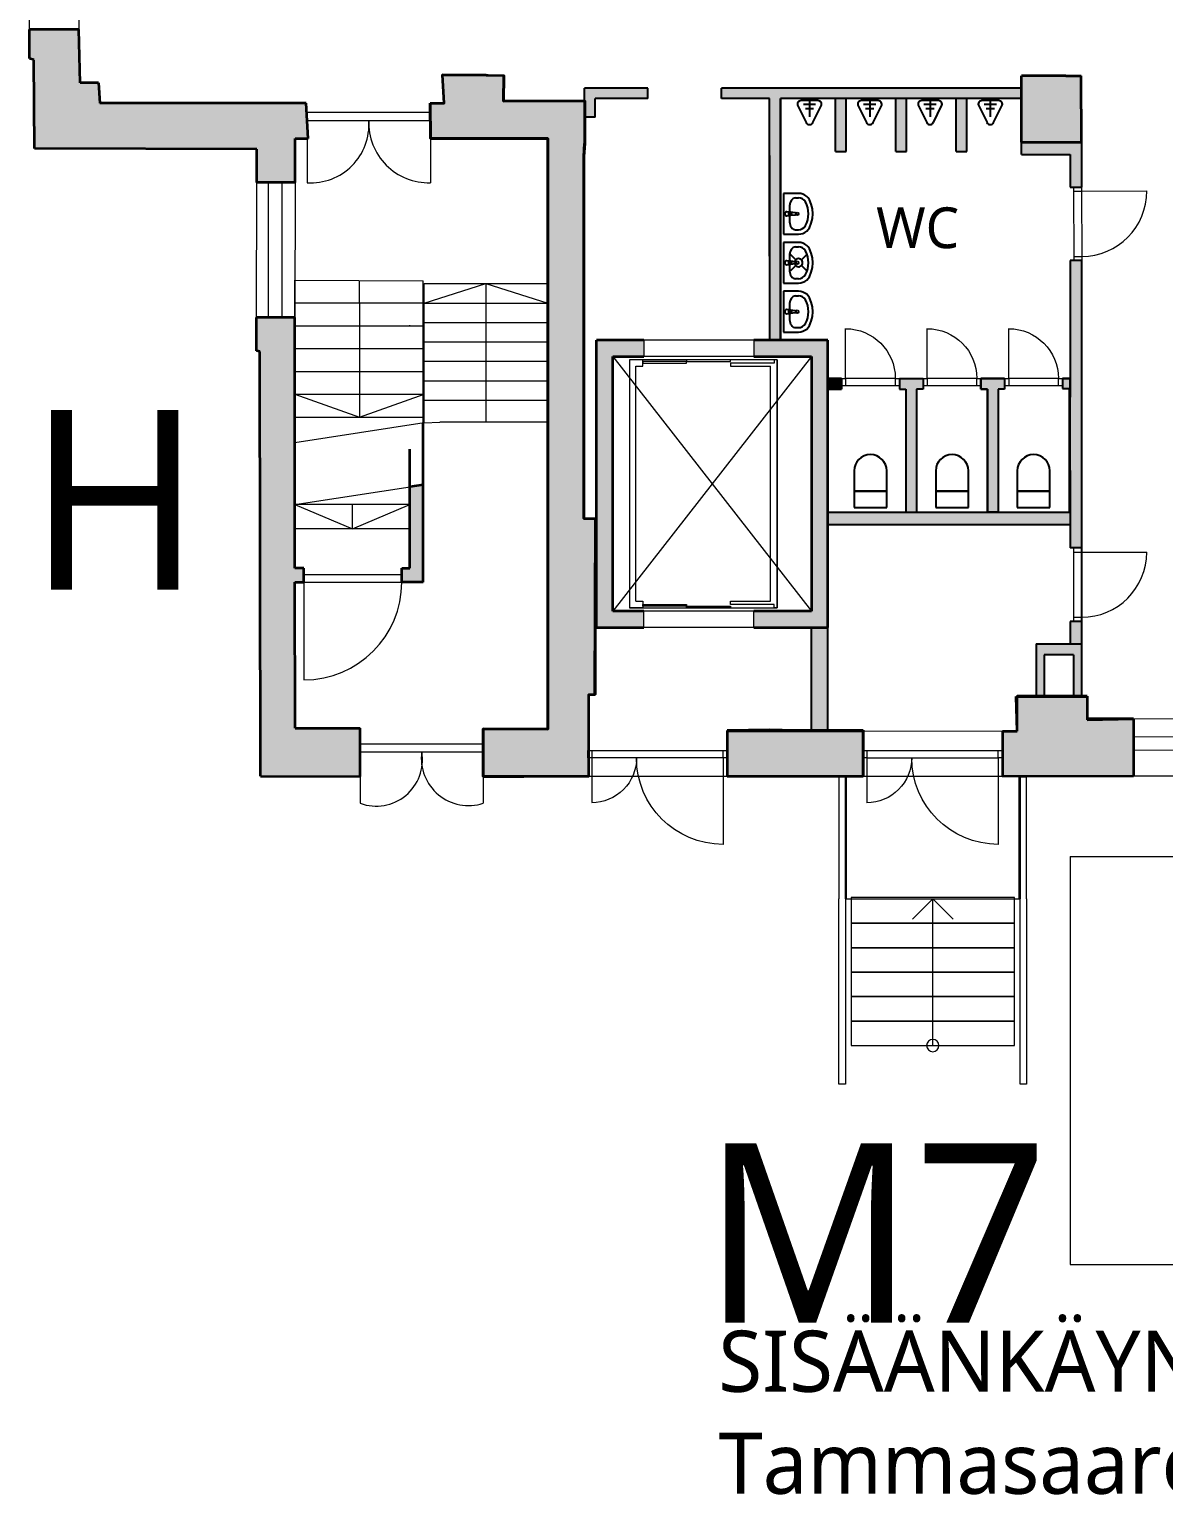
# Model space of a CAD drawing. Header units: millimetres. Extents: x -2569 to 735611, y -420503 to 265310.
# Drawn here: x 313245 to 327153, y 2596 to 20561 of the extents above; entities that cross this region are included whole.
import ezdxf

# ---------------------------------------------------------------- set-up
doc = ezdxf.new("R2010")
doc.units = ezdxf.units.MM
for name, color, linetype, lineweight in [('02 IKKUNAT', 130, 'Continuous', 13), ('02 KAIDE', 6, 'Continuous', 13), ('02 KANTAVA', 24, 'Continuous', 35), ('02 KANTAVA _väri', 2, 'Continuous', 35), ('02 OVET', 5, 'Continuous', 13), ('02 RAPUT_HISSI', 1, 'Continuous', 5), ('02 SEINALINJA', 151, 'Continuous', 13), ('02 VÄLISEINÄ', 21, 'Continuous', 25), ('02 VÄLISEINÄ _väri', 21, 'Continuous', 25), ('03 Rappukirjain', 7, 'Continuous', 18), ('03 Rappukirjain Tapahtumatila', 1, 'Continuous', 18), ('10 AP1', 7, 'Continuous', 13)]:
    doc.layers.add(name, color=color, linetype=linetype, lineweight=lineweight)
doc.layers.add('02 SANITEETTIKALUSTEET', color=7, linetype='Continuous')
doc.layers.add('03 TEKSTIT', color=7, linetype='Continuous')
doc.layers.add('02 SIJAINTI', color=7, linetype='Continuous', lineweight=20, true_color=0xe81748)
doc.styles.get("Standard").update_dxf_attribs({"font": ''})
doc.styles.get('Standard').set_extended_font_data('Roboto')

msp = doc.modelspace()

# ---------------------------------------------------------------- hatches: boundary and pattern name
at = {"layer": '02 KANTAVA _väri'}
h = msp.add_hatch(color=256, dxfattribs=at)
h.dxf.hatch_style = 1
h.paths.add_polyline_path([(316653, 19424), (316640, 19657), (314111, 19656), (314095, 19904), (313868, 19905), (313854, 20560), (313248, 20560), (313249, 20202), (313299, 20187), (313308, 19100), (316036, 19092), (316035, 18683), (316504, 18683), (316504, 19223), (316653, 19223)])
h = msp.add_hatch(color=256, dxfattribs=at)
h.dxf.hatch_style = 1
h.paths.add_polyline_path([(320051, 19686), (319054, 19683), (319058, 19996), (318866, 20003), (318307, 20005), (318329, 19660), (318158, 19660), (318162, 19227), (319601, 19227), (319601, 11984), (318806, 11988), (318808, 11403), (320098, 11403), (320098, 12407), (320178, 12408), (320183, 14562), (320041, 14566), (320041, 19006), (320051, 19165)])
h = msp.add_hatch(color=256, dxfattribs=at)
h.dxf.hatch_style = 1
h.paths.add_polyline_path([(326138, 19994), (325950, 19995), (325570, 19995), (325409, 19995), (325409, 19180), (326144, 19180)])
h = msp.add_hatch(color=256, dxfattribs=at)
h.dxf.hatch_style = 1
h.paths.add_polyline_path([(316502, 13785), (316612, 13785), (316612, 13955), (316502, 13955), (316502, 17029), (316031, 17029), (316029, 16618), (316070, 16609), (316081, 11404), (317303, 11402), (317303, 11995), (316503, 11995)])
h = msp.add_hatch(color=256, dxfattribs=at)
h.dxf.hatch_style = 1
h.paths.add_polyline_path([(320778, 16749), (320201, 16749), (320201, 13229), (320778, 13229), (320778, 13429), (320401, 13429), (320401, 16549), (320778, 16549)])
h = msp.add_hatch(color=256, dxfattribs=at)
h.dxf.hatch_style = 1
h.paths.add_polyline_path([(323036, 16749), (322128, 16749), (322128, 16549), (322836, 16549), (322836, 13429), (322128, 13429), (322128, 13229), (323036, 13229)])
msp.add_hatch(color=256, dxfattribs=at).paths.add_polyline_path([(318072, 14978), (317912, 14953), (317912, 13955), (317812, 13955), (317812, 13785), (318072, 13785)])
h = msp.add_hatch(color=256, dxfattribs=at)
h.dxf.hatch_style = 1
h.paths.add_polyline_path([(326783, 12108), (326216, 12108), (326216, 12384), (325357, 12384), (325357, 11957), (325177, 11957), (325177, 11402), (326783, 11403)])
h = msp.add_hatch(color=256, dxfattribs=at)
h.dxf.hatch_style = 1
h.paths.add_polyline_path([(323464, 11957), (321800, 11957), (321800, 11400), (323262, 11401), (323262, 11402), (323464, 11402)])
at = {"layer": '02 VÄLISEINÄ _väri'}
h = msp.add_hatch(color=256, dxfattribs=at)
h.dxf.hatch_style = 1
h.paths.add_polyline_path([(320830, 19841), (320053, 19841), (320053, 19483), (320183, 19483), (320183, 19711), (320830, 19711)])
h = msp.add_hatch(color=256, dxfattribs=at)
h.dxf.hatch_style = 1
h.paths.add_polyline_path([(321730, 19841), (321730, 19741), (321730, 19711), (322321, 19711), (322321, 19014), (322321, 18380), (322321, 16749), (322456, 16749), (322456, 17781), (322456, 19711), (325411, 19711), (325411, 19841)])
h.paths.add_polyline_path([(322321, 16777), (322321, 16819), (322321, 17794), (322321, 17752)], flags=17)
h = msp.add_hatch(color=256, dxfattribs=at)
h.dxf.hatch_style = 1
h.paths.add_polyline_path([(323260, 19711), (323130, 19711), (323130, 19061), (323260, 19061)])
h = msp.add_hatch(color=256, dxfattribs=at)
h.dxf.hatch_style = 1
h.paths.add_polyline_path([(323999, 19711), (323869, 19711), (323869, 19061), (323999, 19061)])
h = msp.add_hatch(color=256, dxfattribs=at)
h.dxf.hatch_style = 1
h.paths.add_polyline_path([(324738, 19711), (324608, 19711), (324608, 19061), (324738, 19061)])
h = msp.add_hatch(color=256, dxfattribs=at)
h.dxf.hatch_style = 1
h.paths.add_polyline_path([(326146, 19176), (326146, 19177), (325411, 19176), (325411, 19026), (326008, 19026), (326008, 18626), (326146, 18626), (326146, 18626)])
h = msp.add_hatch(color=256, dxfattribs=at)
h.dxf.hatch_style = 1
h.paths.add_polyline_path([(326146, 17726), (326050, 17726), (326050, 17726), (326008, 17726), (326008, 16051), (326008, 14643), (326008, 14202), (326146, 14202), (326146, 16051)])
h = msp.add_hatch(color=256, dxfattribs=at)
h.dxf.hatch_style = 1
h.paths.add_polyline_path([(323203, 16281), (323036, 16281), (323036, 16151), (323203, 16151)])
h = msp.add_hatch(color=256, dxfattribs=at)
h.dxf.hatch_style = 1
h.paths.add_polyline_path([(324123, 16151), (324203, 16151), (324203, 16281), (323913, 16281), (323913, 16151), (323993, 16151), (323993, 14643), (324123, 14643)])
h = msp.add_hatch(color=256, dxfattribs=at)
h.dxf.hatch_style = 1
h.paths.add_polyline_path([(325203, 16281), (324913, 16281), (324913, 16151), (324993, 16151), (324993, 14643), (325123, 14643), (325123, 16151), (325203, 16151)])
h = msp.add_hatch(color=256, dxfattribs=at)
h.dxf.hatch_style = 1
h.paths.add_polyline_path([(326008, 16281), (325913, 16281), (325913, 16159), (325993, 16159), (325993, 14643), (326008, 14643)])
h = msp.add_hatch(color=256, dxfattribs=at)
h.dxf.hatch_style = 1
h.paths.add_polyline_path([(326008, 14643), (323036, 14643), (323036, 14488), (326008, 14488)])
h = msp.add_hatch(color=256, dxfattribs=at)
h.dxf.hatch_style = 1
h.paths.add_polyline_path([(326146, 13302), (326008, 13302), (326008, 13026), (326146, 13026)])
h = msp.add_hatch(color=256, dxfattribs=at)
h.dxf.hatch_style = 1
h.paths.add_polyline_path([(323035, 13229), (322833, 13229), (322833, 11957), (323035, 11957)])
h = msp.add_hatch(color=256, dxfattribs=at)
h.dxf.hatch_style = 1
h.paths.add_polyline_path([(326146, 13026), (325588, 13026), (325588, 12384), (325687, 12384), (325687, 12892), (326046, 12892), (326046, 12384), (326146, 12384), (326146, 12892)])

# ---------------------------------------------------------------- linework, layer by layer
at = {"layer": '02 IKKUNAT', "linetype": 'Continuous'}
for p, q in [((316174, 18683), (316174, 17029)), ((316339, 18683), (316339, 17029)), ((316504, 18683), (316502, 17029)), ((326785, 11888), (328533, 11898)), ((326786, 11723), (328534, 11733))]:
    msp.add_line(p, q, dxfattribs=at)
at = {"layer": '02 KAIDE', "linetype": 'Continuous', "lineweight": 9}
for p, q in [((323251, 11392), (323171, 11392)), ((323171, 11392), (323171, 9902)), ((323251, 9902), (323251, 11392)), ((325472, 11392), (325392, 11392)), ((325392, 11392), (325392, 9902)), ((325472, 9902), (325472, 11392)), ((323171, 7629), (323171, 9902)), ((323251, 9902), (323251, 7629)), ((325392, 7629), (325392, 9902)), ((325472, 9902), (325472, 7629)), ((323251, 7629), (323171, 7629)), ((325472, 7629), (325392, 7629))]:
    msp.add_line(p, q, dxfattribs=at)
at = {"layer": '02 KANTAVA'}
for p, q in [((313249, 20202), (313248, 20560)), ((313854, 20560), (313248, 20560)), ((313249, 20202), (313248, 20560)), ((313854, 20560), (313248, 20560)), ((313249, 20202), (313248, 20560)), ((313854, 20560), (313248, 20560)), ((313249, 20202), (313248, 20560)), ((313854, 20560), (313248, 20560)), ((313249, 20202), (313248, 20560)), ((313854, 20560), (313248, 20560)), ((313868, 19905), (313854, 20560)), ((313868, 19905), (313854, 20560)), ((313868, 19905), (313854, 20560)), ((313868, 19905), (313854, 20560)), ((313868, 19905), (313854, 20560)), ((313299, 20187), (313249, 20202)), ((313299, 20187), (313249, 20202)), ((313299, 20187), (313249, 20202)), ((313299, 20187), (313249, 20202)), ((313299, 20187), (313249, 20202)), ((313308, 19100), (313299, 20187)), ((313308, 19100), (313299, 20187)), ((313308, 19100), (313299, 20187)), ((313308, 19100), (313299, 20187)), ((313308, 19100), (313299, 20187)), ((318331, 19657), (318309, 20002)), ((318467, 20000), (318309, 20002)), ((318467, 20000), (318309, 20002)), ((318331, 19657), (318309, 20002)), ((318331, 19657), (318309, 20002)), ((318467, 20000), (318309, 20002)), ((318467, 20000), (318309, 20002)), ((318331, 19657), (318309, 20002)), ((318847, 20000), (318467, 20000)), ((318847, 20000), (318467, 20000)), ((318847, 20000), (318467, 20000)), ((318847, 20000), (318467, 20000)), ((318847, 20000), (319060, 19993)), ((318847, 20000), (319060, 19993)), ((318847, 20000), (319060, 19993)), ((318847, 20000), (319060, 19993)), ((319060, 19993), (319056, 19680)), ((319060, 19993), (319056, 19680)), ((319060, 19993), (319056, 19680)), ((319060, 19993), (319056, 19680)), ((325411, 19176), (325411, 19991)), ((325572, 19991), (325411, 19991)), ((325572, 19991), (325411, 19991)), ((325411, 19176), (325411, 19991)), ((325572, 19991), (325411, 19991)), ((325411, 19176), (325411, 19991)), ((325572, 19991), (325411, 19991)), ((325411, 19176), (325411, 19991)), ((325572, 19991), (325411, 19991)), ((325411, 19176), (325411, 19991)), ((325952, 19991), (325572, 19991)), ((325952, 19991), (325572, 19991)), ((325952, 19991), (325572, 19991)), ((325952, 19991), (325572, 19991)), ((325952, 19991), (325572, 19991)), ((325952, 19991), (326140, 19990)), ((325952, 19991), (326140, 19990)), ((325952, 19991), (326140, 19990)), ((325952, 19991), (326140, 19990)), ((325952, 19991), (326140, 19990)), ((326146, 19176), (326140, 19990)), ((326146, 19176), (326140, 19990)), ((326146, 19176), (326140, 19990)), ((326146, 19176), (326140, 19990)), ((326146, 19176), (326140, 19990)), ((314095, 19904), (313868, 19905)), ((314095, 19904), (313868, 19905)), ((314095, 19904), (313868, 19905)), ((314095, 19904), (313868, 19905)), ((314095, 19904), (313868, 19905)), ((314095, 19904), (314111, 19656)), ((314095, 19904), (314111, 19656)), ((314095, 19904), (314111, 19656)), ((314095, 19904), (314111, 19656)), ((314095, 19904), (314111, 19656)), ((316640, 19657), (314111, 19656)), ((316640, 19657), (314111, 19656)), ((316640, 19657), (314111, 19656)), ((316640, 19657), (314111, 19656)), ((316640, 19657), (314111, 19656)), ((316664, 19223), (316640, 19657)), ((316664, 19223), (316640, 19657)), ((316664, 19223), (316640, 19657)), ((318160, 19657), (318331, 19657)), ((318160, 19657), (318164, 19223)), ((318160, 19657), (318164, 19223)), ((318160, 19657), (318331, 19657)), ((318160, 19657), (318331, 19657)), ((318160, 19657), (318164, 19223)), ((318160, 19657), (318164, 19223)), ((318160, 19657), (318331, 19657)), ((320053, 19683), (319056, 19680)), ((320053, 19683), (319056, 19680)), ((320053, 19683), (319056, 19680)), ((320053, 19683), (319056, 19680)), ((320053, 19683), (320053, 19162)), ((320053, 19683), (320053, 19162)), ((320053, 19683), (320053, 19162)), ((320053, 19683), (320053, 19162)), ((316504, 18683), (316504, 19223)), ((316504, 19223), (316664, 19223)), ((316504, 18683), (316504, 19223)), ((316504, 19223), (316664, 19223)), ((316504, 18683), (316504, 19223)), ((316504, 19223), (316664, 19223)), ((316504, 18683), (316504, 19223)), ((316504, 19223), (316664, 19223)), ((316504, 18683), (316504, 19223)), ((316504, 19223), (316664, 19223)), ((318164, 19223), (319604, 19223)), ((318164, 19223), (319604, 19223)), ((318164, 19223), (319604, 19223)), ((318164, 19223), (319604, 19223)), ((319604, 19223), (319603, 11981)), ((319604, 19223), (319603, 11981)), ((319604, 19223), (319603, 11981)), ((319604, 19223), (319603, 11981)), ((316036, 19092), (313308, 19100)), ((316036, 19092), (313308, 19100)), ((316036, 19092), (313308, 19100)), ((316036, 19092), (313308, 19100)), ((316036, 19092), (313308, 19100)), ((316035, 18683), (316036, 19092)), ((316035, 18683), (316036, 19092)), ((316035, 18683), (316036, 19092)), ((316035, 18683), (316036, 19092)), ((316035, 18683), (316036, 19092)), ((320043, 19002), (320053, 19162)), ((320043, 19002), (320053, 19162)), ((320043, 19002), (320053, 19162)), ((320043, 19002), (320053, 19162)), ((325411, 19176), (326146, 19177)), ((325411, 19176), (326146, 19177)), ((325411, 19176), (326146, 19177)), ((325411, 19176), (326146, 19177)), ((325411, 19176), (326146, 19177)), ((320043, 14562), (320043, 19002)), ((320043, 14562), (320043, 19002)), ((320043, 14562), (320043, 19002)), ((320043, 14562), (320043, 19002)), ((316504, 18683), (316035, 18683)), ((316504, 18683), (316035, 18683)), ((316504, 18683), (316035, 18683)), ((316504, 18683), (316035, 18683)), ((316504, 18683), (316035, 18683)), ((316029, 16618), (316031, 17029)), ((316029, 16618), (316031, 17029)), ((316029, 16618), (316031, 17029)), ((316029, 16618), (316031, 17029)), ((316029, 16618), (316031, 17029)), ((316502, 17029), (316031, 17029)), ((316502, 17029), (316031, 17029)), ((316502, 17029), (316031, 17029)), ((316502, 17029), (316031, 17029)), ((316502, 17029), (316031, 17029)), ((316502, 13955), (316502, 17029)), ((316502, 13955), (316502, 17029)), ((316502, 13955), (316502, 17029)), ((316502, 13955), (316502, 17029)), ((316502, 13955), (316502, 17029)), ((320200, 13229), (320200, 16749)), ((320778, 16749), (320201, 16749)), ((323036, 16749), (322128, 16749)), ((323036, 13229), (323036, 16749)), ((316070, 16609), (316029, 16618)), ((316070, 16609), (316029, 16618)), ((316070, 16609), (316029, 16618)), ((316070, 16609), (316029, 16618)), ((316081, 11404), (316070, 16609)), ((316081, 11404), (316070, 16609)), ((316081, 11404), (316070, 16609)), ((316081, 11404), (316070, 16609)), ((316081, 11404), (316070, 16609)), ((316081, 11404), (316070, 16609)), ((320401, 13429), (320401, 16549)), ((320401, 16549), (320778, 16549)), ((322128, 16549), (322836, 16549)), ((322836, 16549), (322836, 13429)), ((318072, 13785), (318072, 15735)), ((318072, 13785), (318072, 15735)), ((317912, 13955), (317912, 15414)), ((317912, 13955), (317912, 15414)), ((318072, 14978), (317912, 14953)), ((317912, 13955), (317912, 14953)), ((317912, 13955), (317912, 14953)), ((317912, 13955), (317912, 14953)), ((318072, 13785), (318072, 14978)), ((320185, 14559), (320043, 14562)), ((320185, 14559), (320043, 14562)), ((320185, 14559), (320043, 14562)), ((320185, 14559), (320043, 14562)), ((320180, 12405), (320185, 14559)), ((320180, 12405), (320185, 14559)), ((320180, 12405), (320185, 14559)), ((320180, 12405), (320185, 14559)), ((316612, 13955), (316502, 13955)), ((316612, 13955), (316502, 13955)), ((316612, 13955), (316502, 13955)), ((316612, 13955), (316502, 13955)), ((316612, 13955), (316502, 13955)), ((316612, 13785), (316612, 13955)), ((316612, 13785), (316612, 13955)), ((316612, 13785), (316612, 13955)), ((316612, 13785), (316612, 13955)), ((316612, 13785), (316612, 13955)), ((317812, 13785), (317812, 13955)), ((317812, 13955), (317912, 13955)), ((317812, 13785), (317812, 13955)), ((317812, 13955), (317912, 13955)), ((317812, 13785), (317812, 13955)), ((317812, 13955), (317912, 13955)), ((317812, 13785), (317812, 13955)), ((317812, 13955), (317912, 13955)), ((317812, 13785), (317812, 13955)), ((317812, 13955), (317912, 13955)), ((316503, 11995), (316502, 13785)), ((316502, 13785), (316612, 13785)), ((316503, 11995), (316502, 13785)), ((316502, 13785), (316612, 13785)), ((316503, 11995), (316502, 13785)), ((316502, 13785), (316612, 13785)), ((316503, 11995), (316502, 13785)), ((316502, 13785), (316612, 13785)), ((316503, 11995), (316502, 13785)), ((316502, 13785), (316612, 13785)), ((318072, 13785), (317812, 13785)), ((318072, 13785), (317812, 13785)), ((318072, 13785), (317812, 13785)), ((318072, 13785), (317812, 13785)), ((318072, 13785), (317812, 13785)), ((320778, 13429), (320401, 13429)), ((322836, 13429), (322128, 13429)), ((320200, 13229), (320778, 13229)), ((322128, 13229), (323036, 13229)), ((320100, 12403), (320180, 12405)), ((320100, 12403), (320180, 12405)), ((320100, 12403), (320180, 12405)), ((320100, 12403), (320180, 12405)), ((320100, 12403), (320100, 11400)), ((320100, 12403), (320100, 11400)), ((320100, 12403), (320100, 11400)), ((320100, 12403), (320100, 11400)), ((325357, 11957), (325346, 12380)), ((325346, 12380), (326216, 12380)), ((325357, 11957), (325346, 12380)), ((325346, 12380), (326216, 12380)), ((325357, 11957), (325346, 12380)), ((325346, 12380), (326216, 12380)), ((325357, 11957), (325346, 12380)), ((325346, 12380), (326216, 12380)), ((326216, 12384), (325357, 12384)), ((325357, 11957), (325357, 12384)), ((326216, 12384), (326216, 12108)), ((326216, 12380), (326216, 12094)), ((326216, 12380), (326216, 12094)), ((326216, 12380), (326216, 12094)), ((326216, 12380), (326216, 12094)), ((326783, 12108), (326216, 12108)), ((326216, 12094), (326783, 12108)), ((326216, 12094), (326783, 12108)), ((326216, 12094), (326783, 12108)), ((326216, 12094), (326783, 12108)), ((326783, 12108), (326783, 11403)), ((326783, 12108), (326783, 11403)), ((326783, 12108), (326783, 11403)), ((326783, 12108), (326783, 11403)), ((326783, 12108), (326783, 11403)), ((316503, 11995), (317303, 11995)), ((316503, 11995), (317303, 11995)), ((316503, 11995), (317303, 11995)), ((316503, 11995), (317303, 11995)), ((316503, 11995), (317303, 11995)), ((317303, 11402), (317303, 11995)), ((317303, 11402), (317303, 11995)), ((317303, 11402), (317303, 11995)), ((317303, 11402), (317303, 11995)), ((317303, 11402), (317303, 11995)), ((319603, 11981), (318808, 11985)), ((318808, 11985), (318810, 11596)), ((319603, 11981), (318808, 11985)), ((318808, 11985), (318810, 11596)), ((319603, 11981), (318808, 11985)), ((318808, 11985), (318810, 11596)), ((319603, 11981), (318808, 11985)), ((318808, 11985), (318810, 11596)), ((322319, 11973), (321800, 11965)), ((322319, 11973), (321800, 11965)), ((322319, 11973), (321800, 11965)), ((322319, 11973), (321800, 11965)), ((321800, 11965), (321800, 11400)), ((321800, 11965), (321800, 11400)), ((321800, 11965), (321800, 11400)), ((321800, 11965), (321800, 11400)), ((321800, 11957), (321800, 11400)), ((323464, 11957), (321800, 11957)), ((322319, 11973), (322476, 11973)), ((322319, 11973), (322476, 11973)), ((322319, 11973), (322476, 11973)), ((322319, 11973), (322476, 11973)), ((322476, 11973), (323467, 11967)), ((322476, 11973), (323467, 11967)), ((322476, 11973), (323467, 11967)), ((322476, 11973), (323467, 11967)), ((323464, 11957), (323464, 11401)), ((323467, 11967), (323467, 11401)), ((323467, 11967), (323467, 11401)), ((323467, 11967), (323467, 11401)), ((323467, 11967), (323467, 11401)), ((325177, 11957), (325177, 11402)), ((325177, 11957), (325357, 11957)), ((325177, 11957), (325177, 11402)), ((325177, 11957), (325357, 11957)), ((325177, 11957), (325177, 11402)), ((325177, 11957), (325357, 11957)), ((325177, 11957), (325177, 11402)), ((325177, 11957), (325357, 11957)), ((325177, 11957), (325177, 11402)), ((325177, 11957), (325357, 11957)), ((318810, 11596), (318810, 11400)), ((318810, 11596), (318810, 11400)), ((318810, 11596), (318810, 11400)), ((318810, 11596), (318810, 11400)), ((316081, 11404), (317303, 11402)), ((316081, 11404), (317303, 11402)), ((316081, 11404), (317303, 11402)), ((316081, 11404), (317303, 11402)), ((316081, 11404), (317303, 11402)), ((316081, 11404), (317303, 11402)), ((318810, 11400), (319310, 11399)), ((318810, 11400), (319310, 11399)), ((318810, 11400), (319310, 11399)), ((318810, 11400), (319310, 11399)), ((320100, 11400), (319310, 11399)), ((320100, 11400), (319310, 11399)), ((320100, 11400), (319310, 11399)), ((320100, 11400), (319310, 11399)), ((323464, 11401), (321800, 11400)), ((323467, 11401), (321800, 11400)), ((323467, 11401), (321800, 11400)), ((323467, 11401), (321800, 11400)), ((323467, 11401), (321800, 11400)), ((326783, 11403), (325177, 11402)), ((326783, 11403), (325177, 11402)), ((326783, 11403), (325177, 11402)), ((326783, 11403), (325177, 11402)), ((326783, 11403), (325177, 11402))]:
    msp.add_line(p, q, dxfattribs=at)
at = {"layer": '02 KANTAVA', "linetype": 'Continuous'}
msp.add_line((316070, 16609), (316029, 16618), dxfattribs=at)
at = {"layer": '02 KANTAVA'}
msp.add_lwpolyline([(318161, 19657), (318332, 19657), (318310, 20002), (318869, 19999), (319061, 19993), (319057, 19680), (320054, 19683), (320054, 19162), (320044, 19002), (320044, 14562), (320186, 14559), (320181, 12405), (320101, 12403), (320101, 11400), (318811, 11400), (318809, 11985), (319604, 11981), (319604, 19223), (318165, 19223), (318161, 19657)], dxfattribs=at)
at = {"layer": '02 OVET'}
for p, q in [((318162, 19540), (316653, 19540)), ((316653, 19440), (316653, 18680)), ((318162, 19440), (316653, 19440)), ((318162, 19440), (318162, 18680)), ((326046, 18626), (326050, 17726)), ((326046, 18626), (326146, 18626)), ((326046, 18576), (326146, 18576)), ((326146, 18626), (326150, 17726)), ((326146, 18576), (326946, 18580)), ((326050, 17776), (326150, 17776)), ((326050, 17726), (326150, 17726)), ((323253, 16281), (323253, 16891)), ((324253, 16281), (324253, 16891)), ((325253, 16281), (325253, 16891)), ((320778, 16749), (320778, 16549)), ((322128, 16749), (320778, 16749)), ((322128, 16749), (322128, 16549)), ((322128, 16549), (320778, 16549)), ((323203, 16189), (323203, 16281)), ((323203, 16281), (323253, 16281)), ((323253, 16189), (323203, 16189)), ((323863, 16281), (323253, 16281)), ((323253, 16281), (323253, 16189)), ((323863, 16189), (323253, 16189)), ((323863, 16189), (323863, 16281)), ((323863, 16281), (323913, 16281)), ((323913, 16189), (323863, 16189)), ((323913, 16281), (323913, 16189)), ((324203, 16189), (324203, 16281)), ((324203, 16281), (324253, 16281)), ((324253, 16189), (324203, 16189)), ((324863, 16281), (324253, 16281)), ((324253, 16281), (324253, 16189)), ((324863, 16189), (324253, 16189)), ((324863, 16189), (324863, 16281)), ((324863, 16281), (324913, 16281)), ((324913, 16189), (324863, 16189)), ((324913, 16281), (324913, 16189)), ((325203, 16189), (325203, 16281)), ((325203, 16281), (325253, 16281)), ((325253, 16189), (325203, 16189)), ((325863, 16281), (325253, 16281)), ((325253, 16281), (325253, 16189)), ((325863, 16189), (325253, 16189)), ((325863, 16189), (325863, 16281)), ((325863, 16281), (325913, 16281)), ((325913, 16189), (325863, 16189)), ((325913, 16281), (325913, 16189)), ((326046, 14202), (326046, 13302)), ((326046, 14202), (326146, 14202)), ((326146, 14202), (326146, 13302)), ((326046, 14152), (326146, 14152)), ((326146, 14152), (326946, 14152)), ((316612, 13879), (317812, 13879)), ((316612, 13879), (316612, 13785)), ((317812, 13879), (317812, 13785)), ((316612, 13785), (317812, 13785)), ((316612, 13785), (316612, 12585)), ((320778, 13229), (320778, 13429)), ((322128, 13429), (320778, 13429)), ((322128, 13229), (322128, 13429)), ((326046, 13352), (326146, 13352)), ((326046, 13302), (326146, 13302)), ((322128, 13229), (320778, 13229)), ((318810, 11798), (317303, 11798)), ((317303, 11798), (317303, 11698)), ((317303, 11698), (317303, 11072)), ((318810, 11698), (317303, 11698)), ((318810, 11798), (318810, 11698)), ((318810, 11698), (318810, 11072)), ((320090, 11721), (320140, 11721)), ((320090, 11721), (320090, 11629)), ((320140, 11721), (321750, 11721)), ((320140, 11721), (320140, 11629)), ((321750, 11721), (321800, 11721)), ((321750, 11629), (321750, 11721)), ((321800, 11721), (321800, 11629)), ((321800, 11629), (320090, 11629)), ((320140, 11630), (320140, 11080)), ((321750, 11629), (321750, 10569))]:
    msp.add_line(p, q, dxfattribs=at)
at = {"layer": '02 OVET', "linetype": 'Continuous', "lineweight": 9}
for p, q in [((323464, 11629), (323464, 11721)), ((323464, 11721), (323514, 11721)), ((323514, 11721), (325124, 11721)), ((323514, 11721), (323514, 11629)), ((325124, 11721), (325174, 11721)), ((325124, 11629), (325124, 11721)), ((325174, 11721), (325174, 11629)), ((323514, 11629), (323464, 11629)), ((323514, 11629), (325124, 11629)), ((323514, 11629), (323514, 11079)), ((325174, 11629), (325124, 11629)), ((325124, 11629), (325124, 10569))]:
    msp.add_line(p, q, dxfattribs=at)
at = {"layer": '02 OVET'}
for centre, radius, start, end in [((316694, 19393), 715, 266.6799, 3.7301), ((318140, 19413), 733, 177.8889, 271.7011), ((326146, 18576), 800, 270.2579, 0.2579), ((326146, 14152), 800, 270, 0), ((316612, 13785), 1200, 270, 0), ((317498, 11603), 566, 249.7452, 9.6913), ((318630, 11623), 579, 172.458, 288.1055)]:
    msp.add_arc(centre, radius, start, end, dxfattribs=at)
at = {"layer": '02 OVET', "extrusion": (0, 0, -1)}
for centre, major_axis, start_param, end_param in [((323253, 16281), (431, 431), -0.785398, 0.785398), ((324253, 16281), (431, 431), -0.785398, 0.785398), ((325253, 16281), (-431, 431), 0.785398, 2.356194), ((320140, 11629), (-389, 389), 2.356194, 3.926991), ((321750, 11629), (-750, 750), 3.926991, 5.497787)]:
    msp.add_ellipse(centre, major_axis=major_axis, ratio=1, start_param=start_param, end_param=end_param, dxfattribs=at)
at = {"layer": '02 OVET', "linetype": 'Continuous', "lineweight": 9, "extrusion": (0, 0, -1)}
for centre, major_axis, start_param, end_param in [((323514, 11629), (-389, 389), 2.356194, 3.926991), ((325124, 11629), (-750, 750), 3.926991, 5.497787)]:
    msp.add_ellipse(centre, major_axis=major_axis, ratio=1, start_param=start_param, end_param=end_param, dxfattribs=at)
at = {"layer": '02 RAPUT_HISSI'}
for p, q in [((316502, 17487), (318072, 17477)), ((316502, 14435), (316502, 17487)), ((317294, 17207), (317294, 17482)), ((318072, 14978), (318072, 17477)), ((318085, 15737), (318085, 17443)), ((318085, 17443), (319604, 17443)), ((318085, 17205), (318844, 17443)), ((318844, 17443), (318844, 15743)), ((318844, 17443), (319604, 17205)), ((319604, 15744), (319604, 17443)), ((316502, 17207), (318085, 17207)), ((317294, 17207), (317294, 15807)), ((318085, 17205), (319604, 17205)), ((316502, 16927), (318085, 16927)), ((317912, 16927), (317912, 16934)), ((318085, 16967), (319604, 16967)), ((318085, 16729), (319604, 16729)), ((316502, 16647), (318085, 16647)), ((320401, 16549), (322836, 13429)), ((322836, 16549), (320401, 13429)), ((316502, 16367), (318085, 16367)), ((318085, 16491), (319604, 16491)), ((322413, 16509), (320603, 16509)), ((320603, 16509), (320603, 13469)), ((320766, 16509), (320603, 16509)), ((320603, 16509), (320603, 13469)), ((320683, 16429), (320766, 16429)), ((320683, 13549), (320683, 16429)), ((320766, 16429), (320766, 16509)), ((321303, 16489), (320766, 16489)), ((320766, 16489), (320766, 16469)), ((320766, 16469), (321303, 16469)), ((321840, 16509), (321303, 16509)), ((321303, 16509), (321303, 16489)), ((321303, 16489), (321840, 16489)), ((321303, 16469), (321303, 16489)), ((321840, 16489), (321840, 16509)), ((322376, 16469), (321840, 16469)), ((321840, 16469), (321840, 16429)), ((321840, 16429), (322333, 16429)), ((322333, 13549), (322333, 16429)), ((322413, 16509), (322376, 16509)), ((322376, 16509), (322376, 16469)), ((322413, 13469), (322413, 16509)), ((322413, 16509), (322413, 13469)), ((318085, 16253), (319604, 16253)), ((316502, 16087), (317294, 15807)), ((317294, 15807), (318085, 16087)), ((318085, 16015), (319604, 16015)), ((316502, 15807), (318085, 15807)), ((318085, 15737), (316502, 15492)), ((318085, 15737), (318280, 15743)), ((319604, 15744), (318280, 15743)), ((316502, 14735), (318072, 14978)), ((317912, 14435), (317912, 14953)), ((317912, 14735), (316502, 14735)), ((316502, 14735), (317207, 14435)), ((317207, 14435), (317207, 14735)), ((317207, 14435), (317912, 14735)), ((317912, 14435), (316502, 14435)), ((320683, 13549), (320766, 13549)), ((320766, 13549), (320766, 13469)), ((320766, 13489), (320766, 13509)), ((320766, 13509), (321303, 13509)), ((321303, 13489), (320766, 13489)), ((321303, 13509), (321303, 13489)), ((321303, 13469), (321303, 13489)), ((321303, 13489), (321840, 13489)), ((321840, 13509), (321840, 13549)), ((321840, 13549), (322333, 13549)), ((322376, 13509), (321840, 13509)), ((321840, 13489), (321840, 13469)), ((322376, 13469), (322376, 13509)), ((320603, 13469), (322413, 13469)), ((320766, 13469), (320603, 13469)), ((321840, 13469), (321303, 13469)), ((322413, 13469), (322376, 13469))]:
    msp.add_line(p, q, dxfattribs=at)
at = {"layer": '02 RAPUT_HISSI', "linetype": 'Continuous', "lineweight": 18}
for p, q in [((325382, 11402), (323262, 11402)), ((323262, 11402), (323262, 9902)), ((325382, 9902), (325382, 11402)), ((323262, 9902), (325382, 9902)), ((325322, 9917), (323322, 9917)), ((323322, 9917), (323322, 9902)), ((323322, 9902), (323322, 9602)), ((324072, 9652), (324322, 9902)), ((324322, 9602), (324322, 9902)), ((324322, 9902), (324572, 9652)), ((325322, 9902), (325322, 9917)), ((325322, 9602), (325322, 9902)), ((325322, 9602), (323322, 9602)), ((323322, 9602), (323322, 9302)), ((323322, 9602), (325322, 9602)), ((324322, 8402), (324322, 9602)), ((325322, 9302), (325322, 9602)), ((325322, 9302), (323322, 9302)), ((323322, 9302), (323322, 9002)), ((323322, 9302), (325322, 9302)), ((325322, 9002), (325322, 9302)), ((325322, 9002), (323322, 9002)), ((323322, 9002), (323322, 8702)), ((323322, 9002), (325322, 9002)), ((325322, 8702), (325322, 9002)), ((325322, 8702), (323322, 8702)), ((323322, 8702), (323322, 8402)), ((323322, 8702), (325322, 8702)), ((325322, 8402), (325322, 8702)), ((325322, 8402), (323322, 8402)), ((323322, 8402), (323322, 8102)), ((323322, 8402), (325322, 8402)), ((324322, 8102), (324322, 8402)), ((325322, 8102), (325322, 8402)), ((323322, 8102), (325322, 8102))]:
    msp.add_line(p, q, dxfattribs=at)
for start, end in [(0, 180), (180, 0)]:
    msp.add_arc((324322, 8102), 75, start, end, dxfattribs=at)
at = {"layer": '02 SANITEETTIKALUSTEET'}
for p, q in [((322668, 19622), (322770, 19417)), ((322913, 19687), (322708, 19687)), ((322885, 19637), (322735, 19637)), ((322860, 19587), (322760, 19587)), ((322810, 19687), (322810, 19487)), ((322851, 19417), (322953, 19622)), ((323407, 19622), (323509, 19417)), ((323652, 19687), (323447, 19687)), ((323624, 19637), (323474, 19637)), ((323599, 19587), (323499, 19587)), ((323549, 19687), (323549, 19487)), ((323590, 19417), (323692, 19622)), ((324146, 19622), (324248, 19417)), ((324391, 19687), (324186, 19687)), ((324363, 19637), (324213, 19637)), ((324338, 19587), (324238, 19587)), ((324288, 19687), (324288, 19487)), ((324329, 19417), (324431, 19622)), ((324885, 19622), (324987, 19417)), ((325130, 19687), (324925, 19687)), ((325102, 19637), (324952, 19637)), ((325077, 19587), (324977, 19587)), ((325027, 19687), (325027, 19487)), ((325068, 19417), (325170, 19622)), ((322676, 18549), (322493, 18549)), ((322493, 18549), (322493, 18049)), ((322703, 18547), (322676, 18549)), ((322729, 18540), (322703, 18547)), ((322754, 18528), (322729, 18540)), ((322776, 18512), (322754, 18528)), ((322794, 18493), (322776, 18512)), ((322574, 18320), (322532, 18324)), ((322567, 18398), (322567, 18200)), ((322640, 18495), (322676, 18495)), ((322809, 18470), (322794, 18493)), ((322833, 18416), (322809, 18470)), ((322848, 18358), (322833, 18416)), ((322853, 18299), (322848, 18358)), ((322532, 18274), (322574, 18278)), ((322557, 18313), (322572, 18313)), ((322557, 18286), (322557, 18313)), ((322572, 18286), (322557, 18286)), ((322636, 18310), (322583, 18317)), ((322583, 18281), (322636, 18288)), ((322809, 18128), (322833, 18183)), ((322833, 18183), (322848, 18240)), ((322848, 18240), (322853, 18299)), ((322493, 18049), (322676, 18049)), ((322640, 18104), (322676, 18104)), ((322676, 18049), (322703, 18052)), ((322703, 18052), (322729, 18059)), ((322729, 18059), (322754, 18070)), ((322754, 18070), (322776, 18086)), ((322776, 18086), (322794, 18106)), ((322794, 18106), (322809, 18128)), ((322676, 17949), (322493, 17949)), ((322493, 17949), (322493, 17449)), ((322567, 17798), (322567, 17600)), ((322641, 17735), (322576, 17799)), ((322640, 17895), (322676, 17895)), ((322703, 17947), (322676, 17949)), ((322729, 17940), (322703, 17947)), ((322712, 17735), (322776, 17799)), ((322754, 17928), (322729, 17940)), ((322776, 17912), (322754, 17928)), ((322794, 17893), (322776, 17912)), ((322809, 17870), (322794, 17893)), ((322833, 17816), (322809, 17870)), ((322848, 17759), (322833, 17816)), ((322574, 17720), (322532, 17724)), ((322532, 17674), (322574, 17678)), ((322557, 17713), (322572, 17713)), ((322557, 17686), (322557, 17713)), ((322572, 17686), (322557, 17686)), ((322641, 17664), (322576, 17599)), ((322636, 17710), (322583, 17717)), ((322583, 17682), (322636, 17688)), ((322712, 17664), (322776, 17599)), ((322833, 17583), (322848, 17640)), ((322853, 17699), (322848, 17759)), ((322848, 17640), (322853, 17699)), ((322493, 17449), (322676, 17449)), ((322640, 17504), (322676, 17504)), ((322676, 17449), (322703, 17452)), ((322703, 17452), (322729, 17459)), ((322729, 17459), (322754, 17471)), ((322754, 17471), (322776, 17486)), ((322776, 17486), (322794, 17506)), ((322794, 17506), (322809, 17528)), ((322809, 17528), (322833, 17583)), ((322676, 17349), (322493, 17349)), ((322493, 17349), (322493, 16849)), ((322640, 17295), (322676, 17295)), ((322703, 17347), (322676, 17349)), ((322729, 17340), (322703, 17347)), ((322754, 17328), (322729, 17340)), ((322776, 17312), (322754, 17328)), ((322794, 17293), (322776, 17312)), ((322809, 17270), (322794, 17293)), ((322833, 17216), (322809, 17270)), ((322574, 17120), (322532, 17124)), ((322532, 17074), (322574, 17078)), ((322557, 17113), (322572, 17113)), ((322557, 17086), (322557, 17113)), ((322572, 17086), (322557, 17086)), ((322567, 17198), (322567, 17000)), ((322636, 17110), (322583, 17117)), ((322583, 17082), (322636, 17088)), ((322848, 17159), (322833, 17216)), ((322853, 17099), (322848, 17159)), ((322848, 17040), (322853, 17099)), ((322640, 16904), (322676, 16904)), ((322776, 16886), (322794, 16906)), ((322794, 16906), (322809, 16928)), ((322809, 16928), (322833, 16983)), ((322833, 16983), (322848, 17040)), ((322493, 16849), (322676, 16849)), ((322676, 16849), (322703, 16852)), ((322703, 16852), (322729, 16859)), ((322729, 16859), (322754, 16871)), ((322754, 16871), (322776, 16886)), ((323357, 15147), (323357, 14897)), ((323757, 14897), (323757, 15147)), ((324358, 15147), (324358, 14897)), ((324758, 14897), (324758, 15147)), ((325358, 15147), (325358, 14897)), ((325758, 14897), (325758, 15147)), ((323757, 14897), (323357, 14897)), ((323357, 14897), (323357, 14697)), ((323357, 14897), (323757, 14897)), ((323757, 14697), (323757, 14897)), ((324758, 14897), (324358, 14897)), ((324358, 14897), (324358, 14697)), ((324358, 14897), (324758, 14897)), ((324758, 14697), (324758, 14897)), ((325758, 14897), (325358, 14897)), ((325358, 14897), (325358, 14697)), ((325358, 14897), (325758, 14897)), ((325758, 14697), (325758, 14897)), ((323357, 14697), (323757, 14697)), ((324358, 14697), (324758, 14697)), ((325358, 14697), (325758, 14697))]:
    msp.add_line(p, q, dxfattribs=at)
for centre, radius, start, end in [((322708, 19642), 45, 90, 206.5651), ((322913, 19642), 45, 333.4349, 90), ((323447, 19642), 45, 90, 206.5651), ((323652, 19642), 45, 333.4349, 90), ((324186, 19642), 45, 90, 206.5651), ((324391, 19642), 45, 333.4349, 90), ((324925, 19642), 45, 90, 206.5651), ((325130, 19642), 45, 333.4349, 90), ((322810, 19437), 45, 206.5651, 333.4349), ((323549, 19437), 45, 206.5651, 333.4349), ((324288, 19437), 45, 206.5651, 333.4349), ((325027, 19437), 45, 206.5651, 333.4349), ((323557, 15147), 200, 0, 180), ((324558, 15147), 200, 0, 180), ((325558, 15147), 200, 0, 180)]:
    msp.add_arc(centre, radius, start, end, dxfattribs=at)
for centre, major_axis, ratio, start_param, end_param in [((322532, 18299), (-17.7, 17.7), 1, -0.785398, 2.356194), ((322640, 18398), (0, 96.7), 0.7523, 0, 1.570796), ((322676, 18398), (-97, 0), 0.996377, 3.638567, 4.712389), ((322493, 18299), (-305, 0), 0.996377, 2.644618, 3.638567), ((322640, 18200), (0, 96.7), 0.7523, 1.570796, 3.141593), ((322572, 18299), (-9.62, 9.62), 1, 2.356194, 5.497787), ((322572, 18299), (-14.9, 14.9), 1, -1.35736, -0.875625), ((322572, 18299), (14.9, 14.9), 1, 4.017217, 4.498953), ((322572, 18299), (14.9, 14.9), 1, 4.498953, 6.496621), ((322635, 18299), (7.91, 7.91), 1, 4.051589, 6.943986), ((322659, 18299), (12.4, 12.4), 1, 0.785398, 7.068583), ((322676, 18200), (97, 0), 0.996377, 4.712389, 5.78621), ((322640, 17798), (0, 96.7), 0.7523, 0, 1.570796), ((322676, 17798), (-97, 0), 0.996377, 3.638567, 4.712389), ((322493, 17699), (-305, 0), 0.996377, 2.644618, 3.638567), ((322532, 17699), (-17.7, 17.7), 1, -0.785398, 2.356194), ((322572, 17699), (-9.62, 9.62), 1, 2.356194, 5.497787), ((322572, 17699), (-14.9, 14.9), 1, -1.35736, -0.875625), ((322572, 17699), (14.9, 14.9), 1, 4.017217, 4.498953), ((322572, 17699), (14.9, 14.9), 1, 4.498953, 6.496621), ((322676, 17699), (-35.4, 35.4), 1, -0.785398, 2.356194), ((322635, 17699), (7.91, 7.91), 1, 4.051589, 6.943986), ((322659, 17699), (12.4, 12.4), 1, 0.785398, 7.068583), ((322676, 17699), (-35.4, 35.4), 1, 2.356194, 5.497787), ((322640, 17600), (0, 96.7), 0.7523, 1.570796, 3.141593), ((322676, 17600), (97, 0), 0.996377, 4.712389, 5.78621), ((322640, 17198), (0, 96.7), 0.7523, 0, 1.570796), ((322676, 17198), (-97, 0), 0.996377, 3.638567, 4.712389), ((322532, 17099), (-17.7, 17.7), 1, -0.785398, 2.356194), ((322572, 17099), (-9.62, 9.62), 1, 2.356194, 5.497787), ((322572, 17099), (-14.9, 14.9), 1, -1.35736, -0.875625), ((322572, 17099), (14.9, 14.9), 1, 4.017217, 4.498953), ((322572, 17099), (14.9, 14.9), 1, 4.498953, 6.496621), ((322635, 17099), (7.91, 7.91), 1, 4.051589, 6.943986), ((322659, 17099), (12.4, 12.4), 1, 0.785398, 7.068583), ((322493, 17099), (-305, 0), 0.996377, 2.644618, 3.638567), ((322640, 17000), (0, 96.7), 0.7523, 1.570796, 3.141593), ((322676, 17000), (97, 0), 0.996377, 4.712389, 5.78621)]:
    msp.add_ellipse(centre, major_axis=major_axis, ratio=ratio, start_param=start_param, end_param=end_param, dxfattribs=at)
at = {"layer": '02 SEINALINJA', "linetype": 'Continuous'}
for p, q in [((313248, 20560), (313245, 22294)), ((313864, 22294), (313854, 20560)), ((316031, 17029), (316035, 18683)), ((321800, 11400), (320100, 11400)), ((325177, 11402), (323467, 11401)), ((328532, 11403), (326783, 11403))]:
    msp.add_line(p, q, dxfattribs=at)
at = {"layer": '02 SEINALINJA'}
for p, q in [((326783, 12108), (328532, 12118)), ((325177, 11957), (323421, 11954)), ((325177, 11402), (323420, 11402))]:
    msp.add_line(p, q, dxfattribs=at)
at = {"layer": '02 SIJAINTI'}
msp.add_line((316502, 16087), (318085, 16087), dxfattribs=at)
at = {"layer": '02 VÄLISEINÄ', "ltscale": 30}
for p, q in [((320830, 19841), (320053, 19841)), ((320053, 19483), (320053, 19841)), ((320830, 19711), (320830, 19841)), ((325411, 19841), (321730, 19841)), ((321730, 19711), (321730, 19841)), ((320830, 19711), (320183, 19711)), ((320183, 19483), (320183, 19711)), ((322321, 19711), (321730, 19711)), ((322321, 19014), (322321, 19711)), ((322456, 19711), (322456, 16749)), ((322456, 19014), (322456, 19711)), ((325411, 19711), (322456, 19711)), ((323130, 19061), (323130, 19711)), ((323260, 19061), (323260, 19711)), ((323869, 19061), (323869, 19711)), ((323999, 19061), (323999, 19711)), ((324608, 19061), (324608, 19711)), ((324738, 19061), (324738, 19711)), ((320183, 19483), (320053, 19483)), ((323130, 19061), (323260, 19061)), ((323869, 19061), (323999, 19061)), ((324608, 19061), (324738, 19061)), ((325411, 19026), (325411, 19176)), ((326146, 19176), (326146, 18626)), ((322321, 19014), (322321, 18380)), ((322321, 18880), (322321, 16749)), ((322456, 19026), (322456, 18380)), ((325411, 19026), (326008, 19026)), ((326008, 19026), (326008, 18626)), ((326008, 18626), (326146, 18626)), ((322321, 17780), (322321, 18380)), ((322455, 17780), (322456, 18380)), ((322456, 16749), (322456, 17781)), ((326008, 17726), (326008, 16051)), ((326146, 17726), (326008, 17726)), ((326146, 17726), (326146, 16051)), ((323203, 16281), (323036, 16281)), ((323203, 16281), (323203, 16151)), ((323913, 16281), (324203, 16281)), ((323913, 16281), (323913, 16151)), ((324203, 16281), (324203, 16151)), ((324913, 16281), (324913, 16151)), ((325123, 16281), (324913, 16281)), ((325203, 16281), (325123, 16281)), ((325203, 16281), (325203, 16151)), ((325913, 16281), (326008, 16281)), ((325913, 16281), (325913, 16159)), ((323203, 16151), (323036, 16151)), ((323913, 16151), (323993, 16151)), ((323993, 16151), (323993, 14643)), ((324203, 16151), (324123, 16151)), ((324123, 16151), (324123, 14643)), ((324913, 16151), (324993, 16151)), ((324993, 16151), (324993, 14651)), ((325203, 16151), (325123, 16151)), ((325123, 16151), (325123, 14651)), ((325913, 16159), (325993, 16159)), ((325993, 16159), (325993, 14659)), ((326008, 14651), (326008, 16151)), ((326146, 16051), (326146, 12380)), ((326008, 15151), (326008, 14202)), ((326008, 14521), (326008, 14202)), ((326146, 14202), (326008, 14202)), ((326008, 13302), (326008, 13026)), ((326008, 13302), (326008, 13026)), ((326146, 13302), (326008, 13302)), ((326146, 13026), (326146, 12892)), ((326046, 12892), (326046, 12380)), ((326146, 12892), (326146, 12380))]:
    msp.add_line(p, q, dxfattribs=at)
at = {"layer": '02 VÄLISEINÄ'}
for p, q in [((325411, 19841), (325411, 19711)), ((326146, 19176), (325411, 19176)), ((322321, 18380), (322321, 19014)), ((322456, 18380), (322456, 19014)), ((325608, 19026), (326008, 19026)), ((322321, 16749), (322456, 16749)), ((323036, 16281), (323036, 16151)), ((323203, 16281), (323036, 16281)), ((323203, 16281), (323203, 16159)), ((323203, 16151), (323203, 16281)), ((324913, 16281), (325203, 16281)), ((324913, 16151), (324913, 16281)), ((325203, 16281), (325203, 16151)), ((326008, 16281), (325913, 16281)), ((325913, 16281), (325913, 16159)), ((326008, 14643), (326008, 16281)), ((323036, 16151), (323203, 16151)), ((324993, 16151), (324913, 16151)), ((324993, 14643), (324993, 16151)), ((325203, 16151), (325123, 16151)), ((325123, 16151), (325123, 14643)), ((325913, 16159), (326008, 16159)), ((325993, 16159), (325993, 14643)), ((323036, 14643), (326008, 14643)), ((323036, 14488), (323036, 14643)), ((325123, 14643), (324993, 14643)), ((325993, 14643), (326008, 14643)), ((323036, 14488), (326008, 14488)), ((322833, 13228), (322833, 11957)), ((322833, 13228), (323035, 13228)), ((323035, 11957), (323035, 13228)), ((325588, 13026), (326146, 13026)), ((325588, 13026), (325588, 12380)), ((326046, 12892), (325687, 12892)), ((325687, 12892), (325687, 12380)), ((325588, 12380), (325687, 12380)), ((326046, 12380), (326146, 12380)), ((322833, 11957), (323035, 11957))]:
    msp.add_line(p, q, dxfattribs=at)
at = {"layer": '10 AP1', "ltscale": 30}
for p, q in [((326007, 10420), (326007, 5420)), ((326007, 10420), (400407, 10420)), ((326007, 5420), (400407, 5420))]:
    msp.add_line(p, q, dxfattribs=at)

# ---------------------------------------------------------------- texts
at = {"layer": '03 Rappukirjain', "color": 7, "lineweight": 100}
msp.add_text('H', height=2200, dxfattribs=at).set_placement((313231, 13693))
at = {"layer": '03 Rappukirjain Tapahtumatila', "lineweight": 100}
msp.add_text('M7', height=2200, dxfattribs=at).set_placement((321499, 4704))
at = {"layer": '03 TEKSTIT', "attachment_point": 1}
for s, width, heights, insert, char_height in [('\\pxt28;{\\fRoboto|b0|i0|c0|p2;WC}', 2637.23, [1003], (323628, 18378), 500), ('SISÄÄNKÄYNTI\\PTammasaarenkatu', 6821.71, [0], (321694, 4607), 750)]:
    msp.add_mtext_dynamic_manual_height_columns(s, width=width, gutter_width=5000, heights=heights, dxfattribs=dict(at, insert=insert, char_height=char_height))

doc.saveas('drawing.dxf')
